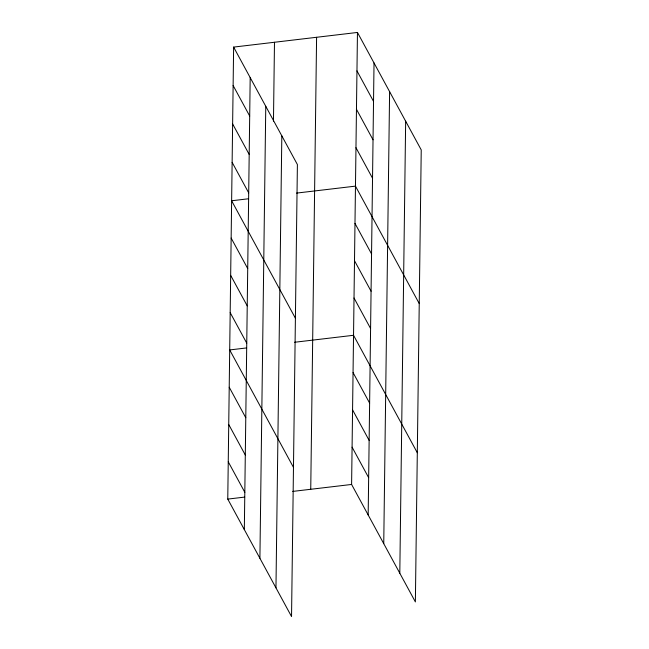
<?xml version="1.0" encoding="UTF-8"?>
<svg xmlns="http://www.w3.org/2000/svg" width="649" height="649" viewBox="0 0 649 649"><rect width="100%" height="100%" fill="white"/><g stroke="black" fill="none" stroke-linecap="round" stroke-linejoin="round"><path stroke-width="0.97" d="M233.624 47.093L297.396 164.546L291.539 616.55L227.767 499.097L233.624 47.093L357.461 32.45L421.233 149.911L415.376 601.907L351.604 484.454L357.461 32.45M244.332 529.608L250.189 77.604M259.908 558.294L265.766 106.298M273.464 121.12L274.486 42.258M275.963 587.856L281.82 135.852M310.741 489.281L316.59 37.285M368.17 514.965L374.027 62.961M383.746 543.659L389.603 91.655M399.8 573.221L405.657 121.217M248.575 198.764L231.628 200.768L295.409 318.229M296.561 193.094L355.465 186.133L419.246 303.586M246.644 347.929L229.697 349.933L293.47 467.385M294.622 342.258L353.535 335.29L417.307 452.751M227.767 499.097L244.714 497.093M292.691 491.415L351.604 484.454M356.966 70.871L373.532 101.382M356.463 109.292L373.029 139.803M355.968 147.712L372.534 178.224M354.987 223.418L371.553 253.929M354.5 260.711L371.066 291.223M354.021 298.005L370.587 328.516M233.121 85.514L249.695 116.025M232.626 123.935L249.192 154.446M353.056 372.583L369.622 403.094M232.131 162.347L248.697 192.867M352.569 409.876L369.135 440.387M352.091 447.161L368.656 477.672M231.149 238.061L247.715 268.572M230.663 275.354L247.228 305.866M230.184 312.64L246.75 343.151M229.219 387.226L245.784 417.737M228.732 424.511L245.298 455.022M228.253 461.804L244.819 492.315"/></g></svg>
